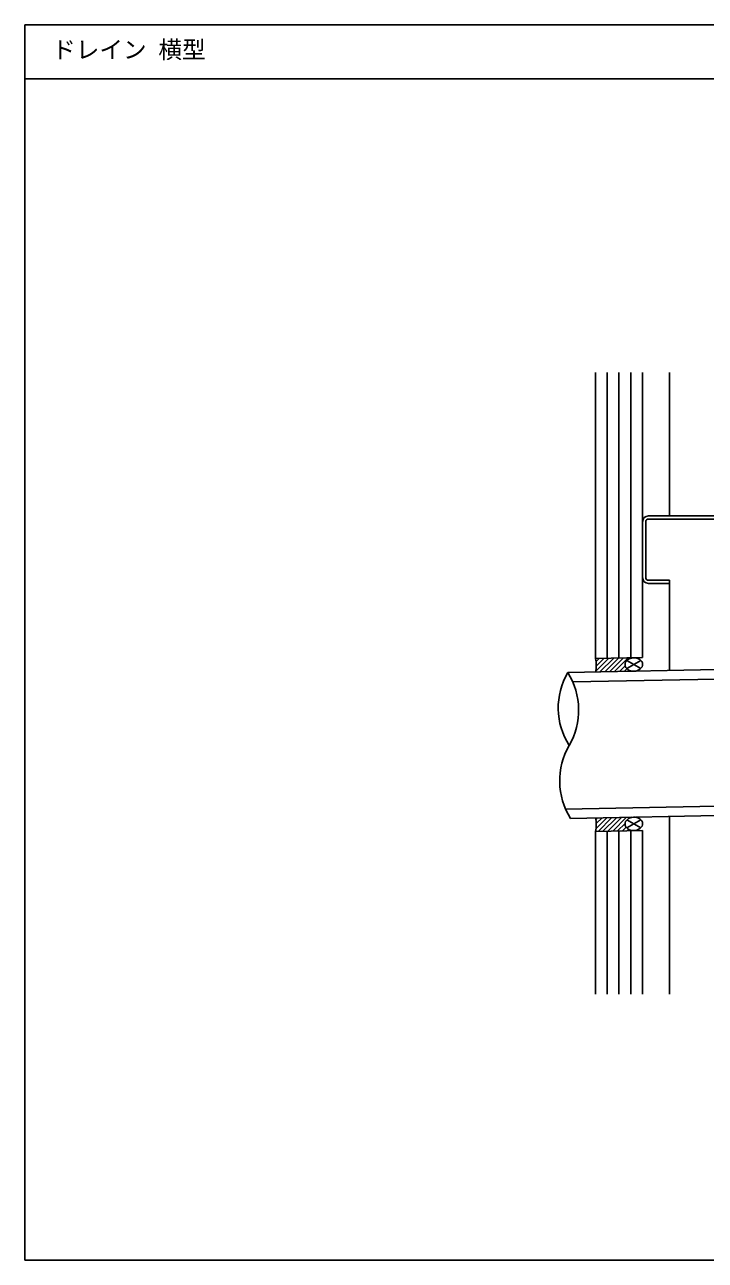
# Model space of a CAD drawing. Units: millimetres, scale not verified. Extents: x -665 to 665, y -465 to 450.
# Drawn here: x -665 to -161, y -465 to 450 of the extents above; entities that cross this region are included whole.
import ezdxf
from ezdxf.enums import TextEntityAlignment as Align

# ---------------------------------------------------------------- set-up
doc = ezdxf.new("R2010")
doc.units = ezdxf.units.MM
doc.header["$LTSCALE"] = 5
for name, color, linetype in [('0-2_線色２（白）', 7, 'Continuous'), ('0-3_線色３（緑）', 3, 'Continuous'), ('0-5_金属', 7, 'Continuous'), ('0-8_笠木他', 4, 'Continuous'), ('0-D_断熱・ハッチ', 4, 'Continuous'), ('F-0', 134, 'Continuous')]:
    doc.layers.add(name, color=color, linetype=linetype)
doc.styles.add('ＭＳ ゴシック', font='')
doc.styles.get('ＭＳ ゴシック').set_extended_font_data('MS Gothic')

msp = doc.modelspace()

# ---------------------------------------------------------------- linework, layer by layer
at = {"layer": '0-2_線色２（白）'}
for p, q in [((-242.304, -19.377), (-207.304, -18.677)), ((-219.068, -26.847), (-208.54, -20.769)), ((-208.67, -26.772), (-218.939, -20.844)), ((-219.068, -144.849), (-208.54, -138.771)), ((-208.67, -144.774), (-218.939, -138.846)), ((-242.304, -147.381), (-207.304, -146.681))]:
    msp.add_line(p, q, dxfattribs=at)
for centre in [(-213.804, -23.808), (-213.804, -141.81)]:
    msp.add_ellipse(centre, major_axis=(-6.495, -0.318), ratio=0.768632, dxfattribs=at)
at = {"layer": '0-3_線色３（緑）'}
for p, q in [((-242.304, -19.377), (-242.304, 192.348)), ((-242.304, -268.046), (-242.304, -147.381))]:
    msp.add_line(p, q, dxfattribs=at)
for centre in [(-259.391, -24.378), (-259.391, -142.38)]:
    msp.add_arc(centre, 17.803, 343.68578, 16.31422, dxfattribs=at)
at = {"layer": '0-5_金属'}
for p, q in [((-207.304, 81.953), (-207.304, 192.348)), ((-187.304, 192.348), (-187.304, 86.253)), ((-203.004, 86.253), (-111.604, 86.253)), ((-111.604, 83.953), (-203.004, 83.953)), ((-207.304, 40.553), (-207.304, 81.953)), ((-205.004, 81.953), (-205.004, 40.553)), ((-207.304, 40.553), (-207.304, -18.677)), ((-203.004, 38.553), (-187.304, 38.553)), ((-187.304, 38.553), (-187.304, 36.253)), ((-203.004, 36.253), (-187.304, 36.253)), ((-187.304, 36.253), (-187.304, -28.279)), ((-187.304, -136.279), (-187.304, -268.046)), ((-207.304, -146.681), (-207.304, -268.046))]:
    msp.add_line(p, q, dxfattribs=at)
for centre, radius, start, end in [((-203.004, 81.953), 4.3, 90, 180), ((-203.004, 81.953), 2, 90, 180), ((-203.004, 40.553), 4.3, 180, 270), ((-203.004, 40.553), 2, 180, 270)]:
    msp.add_arc(centre, radius, start, end, dxfattribs=at)
at = {"layer": '0-8_笠木他', "color": 7}
for p, q in [((-262.766, -29.788), (-130.705, -27.147)), ((-259.063, -36.716), (-130.705, -34.148)), ((-264.31, -130.818), (-130.705, -128.146)), ((-260.607, -137.745), (-130.705, -135.147))]:
    msp.add_line(p, q, dxfattribs=at)
for centre, start, end in [((-217.866, -55.89), 149.82906, 212.46247), ((-306.587, -57.665), 329.82906, 32.46247), ((-216.786, -109.869), 149.82906, 212.46247)]:
    msp.add_arc(centre, 51.936, start, end, dxfattribs=at)
at = {"layer": '0-D_断熱・ハッチ'}
for p, q in [((-233.554, 192.348), (-233.554, -19.202)), ((-224.804, 192.348), (-224.804, -19.027)), ((-216.054, 192.348), (-216.054, -18.852)), ((-242.223, -29.092), (-232.308, -19.177)), ((-241.805, -21.603), (-239.523, -19.321)), ((-241.596, -24.93), (-235.915, -19.249)), ((-238.906, -29.311), (-228.7, -19.105)), ((-235.299, -29.239), (-225.092, -19.033)), ((-231.691, -29.167), (-221.485, -18.961)), ((-228.083, -29.095), (-217.877, -18.888)), ((-224.475, -29.022), (-220.215, -24.762)), ((-220.868, -28.95), (-218.916, -26.999)), ((-214.283, -18.83), (-214.269, -18.816)), ((-217.26, -28.878), (-216.718, -28.337)), ((-241.843, -145.385), (-233.664, -137.206)), ((-240.263, -147.34), (-230.057, -137.134)), ((-236.655, -147.268), (-226.449, -137.062)), ((-233.047, -147.196), (-222.841, -136.99)), ((-229.44, -147.124), (-219.234, -136.918)), ((-215.898, -137.118), (-215.626, -136.846)), ((-242.018, -138.489), (-240.88, -137.351)), ((-241.604, -141.611), (-237.272, -137.279)), ((-225.832, -147.052), (-220.279, -141.499)), ((-222.224, -146.98), (-219.533, -144.288)), ((-218.617, -146.907), (-217.636, -145.927)), ((-233.554, -147.206), (-233.554, -268.046)), ((-224.804, -147.031), (-224.804, -268.046)), ((-216.054, -146.856), (-216.054, -268.046)), ((-215.009, -146.835), (-214.932, -146.758))]:
    msp.add_line(p, q, dxfattribs=at)
at = {"layer": 'F-0'}
for p, q in [((665, 450), (-665, 450)), ((-665, 450), (-665, -465)), ((-665, -465), (665, -465))]:
    msp.add_line(p, q, dxfattribs=at)
at = {"layer": 'F-0', "color": 6}
msp.add_line((665, 410), (-665, 410), dxfattribs=at)

# ---------------------------------------------------------------- texts
at = {"layer": 'F-0', "color": 7, "style": 'ＭＳ ゴシック'}
msp.add_text('ドレイン 横型', height=12.83, dxfattribs=at).set_placement((-644.698, 421.25), align=Align.BOTTOM_LEFT)

doc.saveas('drawing.dxf')
